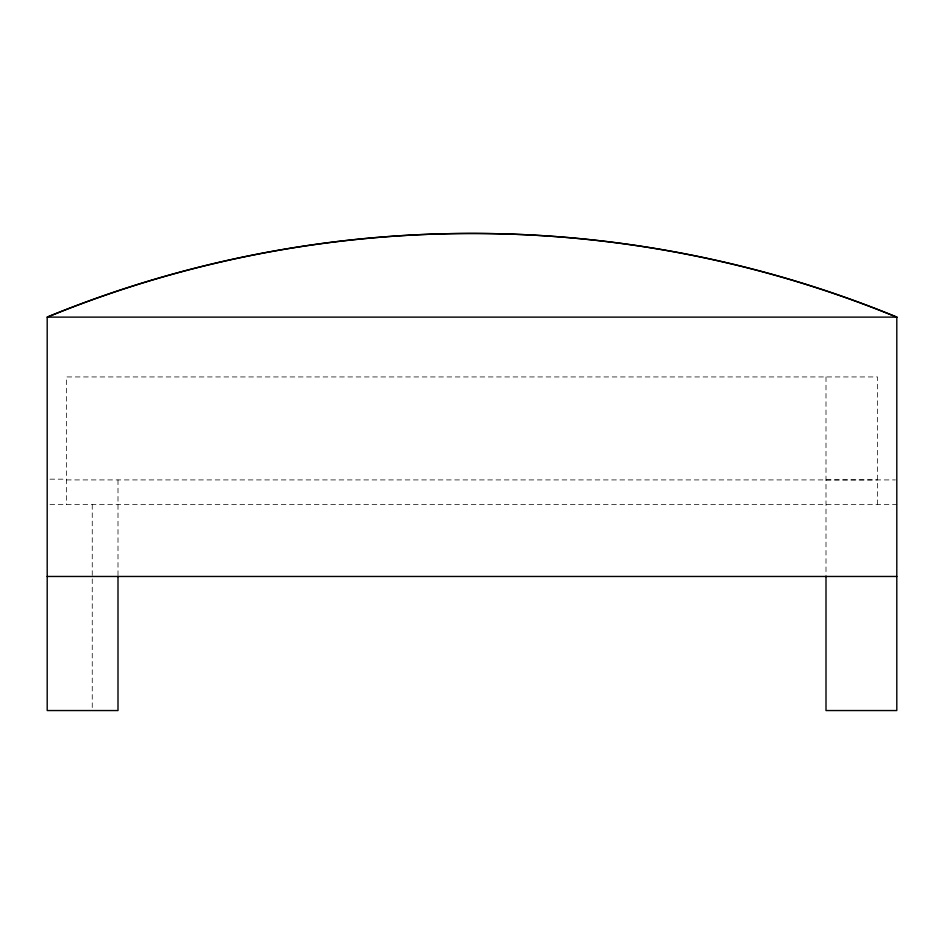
<?xml version="1.0" encoding="UTF-8"?>
<svg xmlns="http://www.w3.org/2000/svg" width="944" height="944" viewBox="0 0 944 944"><rect width="100%" height="100%" fill="white"/><g stroke="black" fill="none" stroke-linecap="round" stroke-linejoin="round"><path stroke-width="0.71" stroke-dasharray="4.72 3.54" d="M49.961 479.174L66.505 479.174M66.505 479.918L895.419 479.918M826 479.93L877.495 479.918M49.961 504.58L896.8 504.58M877.495 504.58L877.495 376.939L66.505 376.939L66.505 504.58M826 376.939L826 576.465M118 479.93L118 576.465M92.252 504.58L92.252 709.074"/><path stroke-width="1.42" d="M47.2 576.465L896.8 576.465M826 576.465L826 710.549L896.8 710.549L896.8 317.125L47.2 317.125L47.2 710.549L118 710.549L118 576.465M896.8 317.125A1120.174 1120.174 0 0 0 47.2 317.125A1074.425 1026.919 0 0 1 896.8 317.125"/></g></svg>
